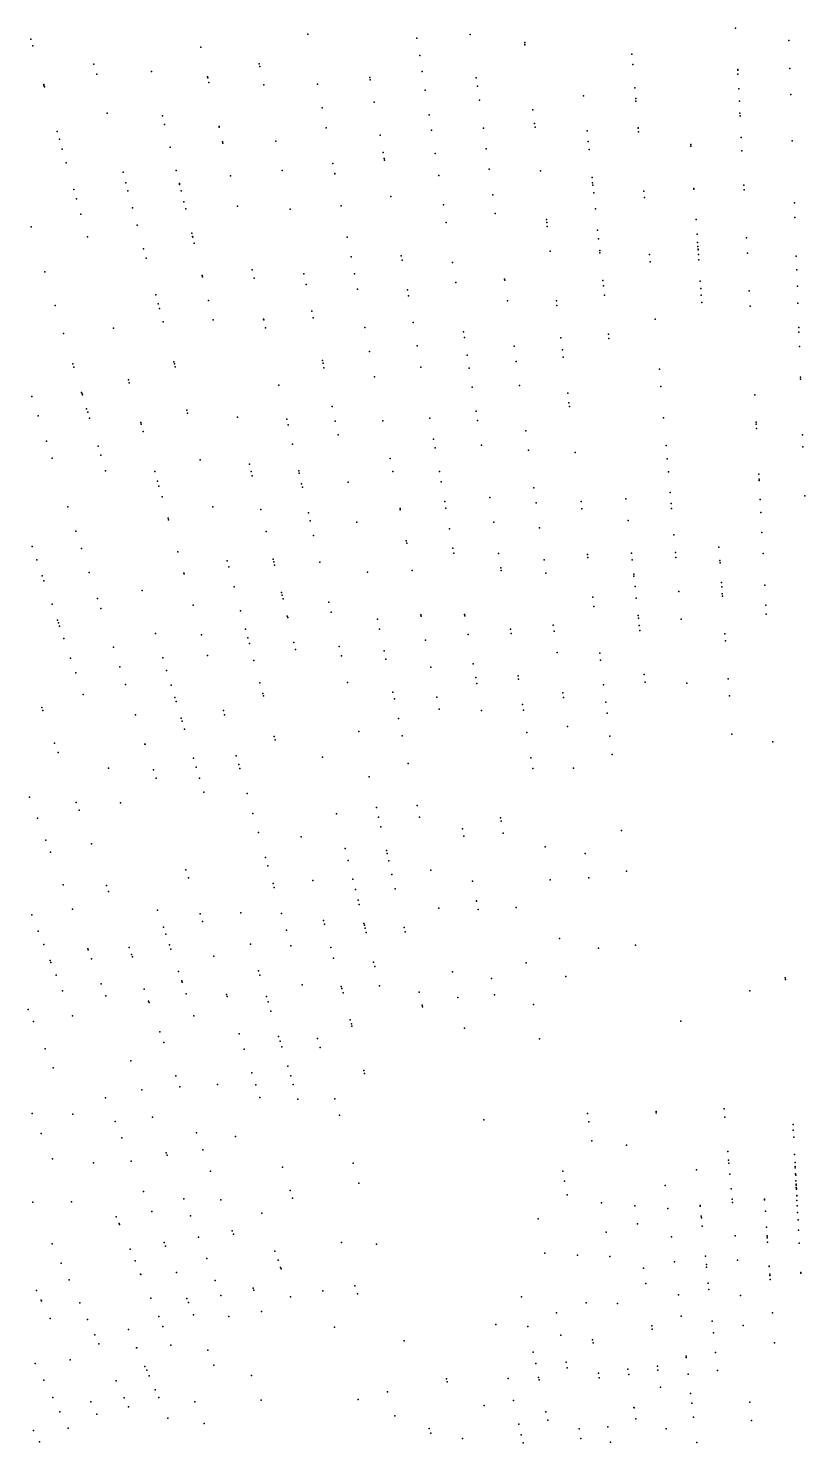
# Model space of a CAD drawing. Header units: metres. Extents: x -4327 to 4266, y -3886 to 3992.
# Drawn here: x -299 to -30.8, y 554.6 to 1043.5 of the extents above; entities that cross this region are included whole.
import ezdxf

# ---------------------------------------------------------------- set-up
doc = ezdxf.new("R2010")
doc.units = ezdxf.units.M

msp = doc.modelspace()

# ---------------------------------------------------------------- linework, layer by layer
for p in [(-202.43, 1041.41, 2430.83), (-146.34, 1041.29, 2449.32), (-54.69, 1043.47, 2486.09), (-298.13, 1039.7, 2478.26), (-297.46, 1037.38, 2440), (-239.4, 1036.97, 2453.09), (-164.73, 1040.08, 2467.71), (-127.52, 1038.54, 2459.42), (-127.44, 1037.88, 2484.14), (-127.42, 1037.76, 2439.1), (-36.29, 1039.21, 2466.52), (-163.77, 1034.03, 2449.66), (-90.51, 1034.54, 2467.09), (-276.29, 1031.12, 2445.95), (-275.34, 1027.58, 2433.91), (-256.43, 1028.48, 2476.44), (-237.04, 1026.71, 2488.07), (-219.19, 1031.23, 2433.71), (-219, 1030.29, 2464.61), (-162.91, 1028.57, 2470.21), (-90.2, 1031, 2469.94), (-53.94, 1029.18, 2459.56), (-53.93, 1029.03, 2493.47), (-53.85, 1027.56, 2474.6), (-35.95, 1029.59, 2466.22), (-293.63, 1024.02, 2466.53), (-293.55, 1023.74, 2465.84), (-293.41, 1023.23, 2483.22), (-236.96, 1026.37, 2472.19), (-236.57, 1024.71, 2479.44), (-217.65, 1023.95, 2460.57), (-199.08, 1024.18, 2482.4), (-180.99, 1026.45, 2479.87), (-180.85, 1025.64, 2462.85), (-161.89, 1022.1, 2477.29), (-144.24, 1026.35, 2443.53), (-143.83, 1023.44, 2477.86), (-89.5, 1022.93, 2477.1), (-53.59, 1022.54, 2477.76), (-179.5, 1017.98, 2466.94), (-143.16, 1018.65, 2481.49), (-107.22, 1020.17, 2474.56), (-89.17, 1019.21, 2471.89), (-89.09, 1018.26, 2454.42), (-53.36, 1018.25, 2467.36), (-35.64, 1020.57, 2463.48), (-271.73, 1014.11, 2471.5), (-252.61, 1013.18, 2473.09), (-197.49, 1016.01, 2466.37), (-160.53, 1013.53, 2479.28), (-124.66, 1015.29, 2467.63), (-53.15, 1014.15, 2453.64), (-53.1, 1013.25, 2470.51), (-288.99, 1007.82, 2471.84), (-251.87, 1010.2, 2484.69), (-233.07, 1009.53, 2465.12), (-233, 1009.24, 2464.43), (-196.13, 1009.03, 2472.06), (-159.69, 1008.24, 2466.34), (-141.8, 1008.96, 2469.3), (-124.08, 1010.54, 2452.3), (-123.92, 1009.25, 2499.05), (-105.95, 1008.05, 2467.96), (-88.28, 1009.04, 2473.93), (-88.27, 1008.99, 2466.11), (-88.16, 1007.7, 2474.48), (-288.21, 1005.12, 2468.96), (-249.93, 1002.42, 2473.14), (-231.84, 1004.19, 2467.14), (-231.75, 1003.82, 2466.22), (-213.52, 1004.51, 2439.67), (-177.48, 1006.53, 2465.56), (-105.56, 1004.37, 2455.16), (-70.16, 1003.35, 2471.96), (-70.12, 1002.76, 2474.36), (-52.71, 1005.77, 2471.41), (-35.08, 1004.54, 2447.38), (-287.24, 1001.74, 2438.4), (-176.43, 1000.56, 2439.65), (-176.05, 998.44, 2476.24), (-175.95, 997.84, 2440.52), (-158.41, 1000.15, 2484.84), (-140.79, 1001.8, 2474.71), (-105.27, 1001.53, 2482.79), (-52.47, 1001.17, 2456.28), (-285.88, 996.98, 2479.03), (-266.26, 993.71, 2458.97), (-247.92, 994.35, 2483.63), (-229.14, 992.5, 2461.03), (-211.34, 994.28, 2482.72), (-193.74, 996.73, 2476.15), (-193.08, 993.3, 2437.29), (-193.04, 993.12, 2478.73), (-157.22, 992.63, 2462.3), (-139.81, 994.83, 2476.76), (-122.07, 994.17, 2442.61), (-283.24, 987.79, 2482.74), (-265.29, 990.07, 2480.3), (-246.79, 989.81, 2472.31), (-246.7, 989.47, 2460.01), (-104.26, 991.95, 2451.35), (-104.06, 990.11, 2458.31), (-103.97, 989.21, 2463.8), (-69.09, 988.08, 2476.79), (-69.08, 987.89, 2476.33), (-51.85, 989.27, 2465.42), (-51.76, 987.66, 2453.67), (-282.32, 984.55, 2448.13), (-264.54, 987.27, 2504.19), (-246.16, 987.29, 2473.65), (-245.22, 983.52, 2479.57), (-173.75, 985.39, 2474.61), (-138.56, 985.9, 2466.12), (-103.69, 986.59, 2476.71), (-86.37, 987.17, 2450.74), (-86.18, 985, 2449.19), (-34.33, 983.15, 2471.67), (-280.79, 979.22, 2468.84), (-262.98, 981.47, 2485.58), (-244.61, 981.1, 2461.95), (-226.7, 981.95, 2476.82), (-208.5, 980.91, 2472.36), (-190.89, 982.06, 2470.36), (-155.61, 982.48, 2475.63), (-137.66, 979.47, 2465.5), (-103.11, 981.03, 2478.41), (-34.15, 978.06, 2466.7), (-298.03, 974.82, 2497.48), (-261.36, 975.41, 2474.1), (-154.64, 976.35, 2456.3), (-120.01, 977.38, 2443.01), (-119.88, 976.38, 2459.84), (-119.71, 974.99, 2483.81), (-102.34, 973.7, 2436.66), (-68.34, 977.38, 2481.32), (-278.56, 971.45, 2472.16), (-242.52, 972.7, 2467.65), (-242.24, 971.56, 2480.26), (-242.18, 971.32, 2445.01), (-241.65, 969.2, 2462.63), (-188.79, 971.24, 2462.41), (-102.03, 970.72, 2444.59), (-67.99, 972.28, 2472.32), (-67.79, 969.42, 2453.29), (-67.69, 968, 2453.59), (-50.89, 971.08, 2474.54), (-259.17, 967.22, 2476.47), (-258.31, 964.03, 2479.96), (-187.48, 964.49, 2453.04), (-170.13, 964.85, 2477.3), (-169.86, 963.35, 2457.73), (-118.67, 966.5, 2462.19), (-101.6, 966.63, 2473.38), (-101.52, 965.9, 2459.7), (-84.46, 965.33, 2438.52), (-67.62, 967.08, 2451.26), (-67.61, 966.9, 2450.8), (-67.5, 965.31, 2486.33), (-67.37, 963.48, 2473.63), (-50.61, 965.72, 2453.01), (-33.69, 964.66, 2452.38), (-293.29, 959.29, 2480.87), (-221.64, 960.04, 2483.43), (-203.76, 958.62, 2482.02), (-186.34, 958.65, 2457.57), (-152.45, 962.55, 2460.26), (-84.23, 962.79, 2459.42), (-33.53, 960.04, 2456.34), (-238.86, 958.03, 2445.72), (-238.75, 957.58, 2456.14), (-220.96, 957.09, 2440.76), (-202.99, 954.97, 2449.07), (-185.31, 953.33, 2479.33), (-151.35, 955.59, 2454.18), (-134.46, 956.72, 2450.69), (-134.42, 956.43, 2473.63), (-100.52, 956.34, 2478.76), (-100.32, 954.44, 2442.2), (-66.86, 956.08, 2462.57), (-66.68, 953.56, 2444.23), (-33.33, 954.34, 2485.63), (-254.92, 951.38, 2451.27), (-236.71, 949.41, 2450.63), (-168.05, 953.05, 2486.57), (-167.69, 951, 2489.25), (-133.41, 949.25, 2459.02), (-116.55, 949.24, 2485.34), (-99.98, 951.22, 2481.56), (-66.52, 951.29, 2438.41), (-66.34, 948.74, 2479.62), (-49.93, 952.72, 2467.22), (-33.12, 948.48, 2450.38), (-289.74, 947.7, 2474.16), (-254.07, 948.22, 2470.35), (-253.66, 946.67, 2486.04), (-201.03, 945.76, 2468.39), (-116.36, 947.67, 2453.25), (-49.65, 947.44, 2441.65), (-269.5, 939.87, 2476.21), (-252.4, 941.97, 2454.09), (-235.06, 942.76, 2433.45), (-217.7, 942.95, 2490.59), (-217.65, 942.76, 2442.6), (-217, 939.92, 2470.6), (-200.53, 943.4, 2474.16), (-182.73, 940.07, 2456.69), (-166.06, 941.8, 2457.21), (-148.66, 938.58, 2493.83), (-82.5, 942.93, 2443.85), (-32.83, 940.04, 2480.66), (-286.79, 938.04, 2476.3), (-164.64, 933.7, 2471.91), (-148.35, 936.64, 2444.5), (-114.99, 936.51, 2460.01), (-98.56, 937.71, 2478.46), (-98.41, 936.31, 2470.7), (-32.77, 938.5, 2493), (-181.11, 931.73, 2458.64), (-147.38, 930.51, 2496.93), (-131.2, 933.56, 2461.92), (-114.48, 932.39, 2473.37), (-114.17, 929.86, 2478.88), (-32.6, 933.51, 2447.3), (-283.56, 927.47, 2456.21), (-283.2, 926.31, 2476.83), (-248.72, 928.23, 2477.13), (-248.52, 927.47, 2459.19), (-248.24, 926.44, 2460.42), (-197.38, 928.6, 2455.09), (-197.18, 927.68, 2488.93), (-196.84, 926.07, 2460.38), (-163.35, 926.39, 2460.57), (-146.66, 926, 2464.44), (-130.47, 928.34, 2448.15), (-80.98, 925.63, 2491.37), (-264.37, 921.97, 2460.42), (-264.08, 920.96, 2489.78), (-212.43, 920.14, 2462.11), (-179.42, 923.02, 2443.58), (-145.63, 919.45, 2479.51), (-129.3, 920.01, 2462.31), (-80.46, 919.69, 2491.99), (-32.23, 922.88, 2480.16), (-32.2, 922.18, 2486.56), (-297.71, 916.26, 2487.45), (-280.55, 917.63, 2445.75), (-280.41, 917.16, 2488.32), (-280.29, 916.79, 2447.44), (-112.64, 917.39, 2449.68), (-48.05, 916.77, 2494.7), (-295.54, 909.57, 2477.3), (-278.82, 911.97, 2490.41), (-278.46, 910.79, 2463.02), (-244.25, 911.54, 2448.43), (-243.97, 910.51, 2449.64), (-194.02, 912.79, 2448.98), (-144.31, 911.13, 2453.03), (-112.23, 914.08, 2498.42), (-112.08, 912.79, 2465.84), (-277.83, 908.75, 2493.83), (-260.14, 907.2, 2480.8), (-259.98, 906.67, 2495.71), (-226.66, 909.09, 2491.4), (-209.7, 908.33, 2483.02), (-209.26, 906.4, 2498.44), (-192.93, 907.67, 2467.54), (-176.46, 907.8, 2500.46), (-160.23, 908.72, 2499.09), (-143.8, 907.93, 2485.46), (-79.52, 908.88, 2483.47), (-47.55, 907.3, 2485.66), (-47.52, 906.71, 2471.5), (-47.43, 905.11, 2488.06), (-292.67, 900.76, 2473.36), (-259.26, 904.15, 2456.32), (-207.73, 899.78, 2480.16), (-191.93, 902.95, 2466.94), (-158.96, 901.52, 2466.87), (-127.09, 904.32, 2456.77), (-31.53, 902.92, 2459.3), (-290.76, 894.88, 2469.3), (-274.85, 899, 2479.25), (-273.9, 895.9, 2458.56), (-173.93, 894.78, 2464.59), (-158.44, 898.53, 2466.93), (-142.45, 899.38, 2487.04), (-126.16, 897.64, 2475.77), (-110.11, 896.81, 2488.81), (-78.68, 899.32, 2478.19), (-78.27, 894.63, 2465.27), (-31.39, 898.87, 2469.03), (-272.26, 890.51, 2459.89), (-255.28, 890.27, 2487.43), (-239.65, 894.38, 2482.71), (-222.61, 892.83, 2483.78), (-221.97, 890.27, 2497.55), (-205.58, 890.48, 2487.69), (-205.41, 889.72, 2473.06), (-173.05, 890.27, 2485.45), (-156.99, 890.32, 2485.97), (-77.88, 890.2, 2469.81), (-254.35, 887.01, 2453.73), (-253.83, 885.22, 2465.1), (-221.6, 888.78, 2497.58), (-204.56, 886.05, 2466.99), (-204.29, 884.88, 2476.22), (-188.45, 886.61, 2459.01), (-156.36, 886.77, 2459.34), (-46.61, 889.41, 2461.59), (-46.52, 887.63, 2494.89), (-46.49, 887.15, 2463.73), (-252.78, 881.55, 2492.12), (-155.15, 879.91, 2461.08), (-139.59, 881.34, 2466.29), (-124.33, 884.67, 2490.36), (-108.04, 879.91, 2484.05), (-92.58, 880.83, 2468.95), (-77.25, 882.98, 2479.33), (-46.15, 880.6, 2466.62), (-30.8, 881.94, 2464.25), (-285.31, 878.1, 2492.22), (-235.28, 878.07, 2470.3), (-218.69, 877.12, 2489.99), (-202.24, 876, 2480.61), (-170.56, 877.46, 2483.27), (-170.48, 877.07, 2461.08), (-154.75, 877.63, 2484.24), (-123.6, 879.48, 2467.27), (-107.73, 877.4, 2464.24), (-76.93, 879.29, 2468.97), (-76.77, 877.51, 2451.29), (-45.91, 876.1, 2441.41), (-250.65, 874.12, 2496.28), (-250.51, 873.63, 2457.32), (-201.59, 873.2, 2460.11), (-185.51, 872.76, 2453.55), (-153.49, 870.5, 2447.26), (-138.23, 872.77, 2480.29), (-122.38, 870.79, 2494.02), (-91.8, 873.38, 2469.23), (-282.56, 869.63, 2464.06), (-216.82, 869.61, 2472.85), (-200.44, 868.21, 2462.76), (-168.4, 866.33, 2481.48), (-168.24, 865.5, 2453.64), (-75.98, 868.4, 2468.08), (-45.55, 869.24, 2430.59), (-297.61, 864.34, 2484.14), (-280.63, 863.69, 2488.74), (-247.34, 862.58, 2480.16), (-152.32, 863.84, 2449.42), (-152.01, 862.1, 2474.2), (-136.51, 861.91, 2445.2), (-105.79, 861.62, 2483.66), (-105.67, 860.59, 2459.12), (-90.61, 862.06, 2449.93), (-75.44, 862.33, 2459.36), (-75.29, 860.52, 2449.93), (-60.43, 864.2, 2474.22), (-45.17, 861.97, 2418.59), (-296.02, 859.71, 2475.02), (-230.27, 859.39, 2463.25), (-229.73, 857.37, 2482.86), (-214.43, 860.03, 2475.08), (-214.2, 859.11, 2459.75), (-213.92, 857.97, 2481.94), (-198.3, 858.95, 2457.42), (-181.83, 855.46, 2471.84), (-166.42, 856.13, 2482.24), (-135.73, 856.98, 2473.75), (-135.59, 856.05, 2475.4), (-120.83, 859.78, 2445.45), (-90.37, 859.77, 2495.23), (-60.11, 859.58, 2461.01), (-60.05, 858.74, 2497.83), (-294.14, 854.23, 2467.56), (-293.56, 852.56, 2492.15), (-277.92, 855.36, 2452.28), (-245.22, 855.19, 2480.01), (-245.15, 854.93, 2449.8), (-120.19, 855.2, 2475.16), (-89.84, 854.78, 2463.36), (-89.77, 854.09, 2452.75), (-59.57, 851.95, 2465), (-44.6, 850.96, 2485.75), (-275.02, 846.42, 2468.2), (-259.6, 849.11, 2496.56), (-227.87, 850.43, 2497.08), (-211.56, 848.53, 2463.11), (-211.31, 847.52, 2473.03), (-210.99, 846.25, 2448.03), (-103.98, 846.85, 2480.09), (-89.39, 850.53, 2464.06), (-88.97, 846.51, 2487.4), (-74.27, 848.86, 2455.08), (-59.47, 850.45, 2464.99), (-59.3, 848.03, 2479.84), (-59.24, 847.21, 2499.66), (-290.77, 844.45, 2476.9), (-273.88, 842.91, 2449.6), (-242.04, 844.08, 2452.01), (-225.65, 842.14, 2477.05), (-195.12, 845.14, 2464.31), (-194.32, 841.71, 2493.34), (-148.26, 840.82, 2451.32), (-103.59, 843.65, 2475.12), (-44.24, 844.12, 2461.4), (-44.08, 841.04, 2388.63), (-288.86, 838.9, 2494.67), (-288.53, 837.94, 2453.61), (-288.15, 836.85, 2458.8), (-209.52, 840.34, 2447.8), (-209.38, 839.8, 2467.61), (-178.4, 839.31, 2489.79), (-163.43, 840.75, 2472.08), (-163.33, 840.24, 2448.97), (-148.19, 840.41, 2480.56), (-117.66, 837.21, 2453.15), (-88.34, 840.53, 2456.69), (-88.25, 839.6, 2458.33), (-87.99, 837.12, 2504.33), (-73.43, 839.26, 2466.33), (-286.68, 832.56, 2475.83), (-255.07, 834.28, 2482.95), (-239.11, 833.88, 2447.57), (-223.95, 835.78, 2488.62), (-223.16, 832.84, 2449.69), (-207.24, 831.18, 2450.86), (-177.67, 835.86, 2453.44), (-161.72, 831.98, 2481.24), (-147.04, 833.93, 2501.3), (-132.37, 835.75, 2455.28), (-132.15, 834.35, 2464.23), (-117.37, 835.14, 2495.6), (-87.79, 835.31, 2489.9), (-58.33, 834.15, 2417.73), (-58.16, 831.76, 2419.35), (-269.56, 829.63, 2461.23), (-237.04, 826.65, 2486.49), (-222.62, 830.83, 2504.67), (-206.65, 828.83, 2452.5), (-191.59, 829.86, 2453.9), (-190.83, 826.55, 2487.85), (-176.07, 828.34, 2483.59), (-116.33, 827.76, 2469.09), (-101.6, 827.5, 2503.05), (-284.35, 825.83, 2464.3), (-267.34, 822.78, 2475.17), (-252.5, 825.9, 2470.92), (-251.18, 821.56, 2470.91), (-221.04, 824.94, 2452.03), (-175.46, 825.45, 2483.8), (-159.92, 822.72, 2471.24), (-145.26, 823.83, 2470.99), (-101.31, 825.13, 2455.6), (-282.61, 820.77, 2453.46), (-265.35, 816.66, 2456.76), (-249.6, 816.42, 2485.99), (-218.98, 817.24, 2494.68), (-188.7, 817.37, 2482.34), (-144.42, 819.05, 2465.5), (-144.06, 817.01, 2490.72), (-129.82, 819.63, 2460.06), (-129.64, 818.49, 2510.78), (-100.26, 816.52, 2474.33), (-86.2, 820.13, 2493.95), (-85.92, 817.52, 2472.43), (-71.49, 817.16, 2436.1), (-57.25, 818.67, 2393.99), (-280, 813.17, 2456.29), (-248.31, 812.19, 2460.02), (-218.01, 813.62, 2470.34), (-217.77, 812.71, 2471.98), (-173.02, 813.99, 2475.89), (-172.54, 811.74, 2477.98), (-157.9, 812.34, 2457.67), (-114.37, 813.79, 2467.24), (-114.15, 812.23, 2462.49), (-56.83, 812.73, 2393.65), (-294.35, 808.71, 2488.38), (-293.97, 807.68, 2459.12), (-247.87, 810.75, 2460.01), (-231.59, 807.65, 2459.71), (-157.09, 808.16, 2458.3), (-142.43, 807.75, 2462.49), (-128.25, 809.75, 2511.58), (-127.95, 807.82, 2473.54), (-99.52, 810.52, 2478.7), (-99.06, 806.8, 2480.98), (-261.96, 806.23, 2459.77), (-246.14, 805.1, 2477.89), (-245.8, 803.96, 2501.25), (-231.18, 806.21, 2499.81), (-171.1, 804.98, 2475.28), (-112.74, 802.22, 2477.15), (-244.98, 801.3, 2483.98), (-214.02, 798.74, 2460.25), (-213.72, 797.6, 2461.17), (-184.79, 800.42, 2461.81), (-169.82, 798.96, 2465.73), (-126.73, 800.14, 2486.35), (-98.09, 798.88, 2465.71), (-55.91, 799.54, 2346.39), (-41.76, 796.87, 2247.55), (-289.88, 796.44, 2481.24), (-288.71, 793.23, 2484.51), (-258.67, 796.11, 2468.17), (-258.66, 796.07, 2490.34), (-227.13, 792.08, 2473.88), (-97.31, 792.54, 2464.37), (-271.24, 787.74, 2474.25), (-255.78, 787.21, 2467.1), (-241.91, 791.26, 2470.63), (-240.96, 788.15, 2465.39), (-226.26, 789.06, 2487.04), (-225.87, 787.69, 2505.66), (-197.34, 791.51, 2498.98), (-167.78, 789.36, 2467.64), (-125.34, 791.36, 2468.21), (-124.76, 787.7, 2489.11), (-110.71, 787.71, 2468.76), (-254.82, 784.26, 2480.26), (-239.8, 784.35, 2475.94), (-181.19, 784.82, 2472.09), (-298.54, 777.72, 2482.98), (-238.3, 779.44, 2469.47), (-223.38, 779.02, 2464.42), (-282.41, 775.93, 2456.69), (-281.44, 773.26, 2475.04), (-267.14, 775.82, 2467.92), (-178.72, 774.13, 2470.39), (-164.7, 774.85, 2458.53), (-295.75, 770.46, 2473.19), (-221.39, 772.09, 2492.8), (-192.46, 771.93, 2473.72), (-177.97, 770.88, 2478.54), (-177.2, 767.52, 2486.46), (-163.84, 770.79, 2464.06), (-135.88, 770.62, 2474.73), (-135.67, 769.44, 2480.35), (-292.86, 762.92, 2466.92), (-219.51, 765.53, 2462.42), (-204.71, 764, 2487.27), (-149.05, 766.81, 2479.88), (-148.56, 764.29, 2467.05), (-134.94, 765.3, 2476.43), (-94.09, 766.26, 2469.64), (-291.27, 758.79, 2467.07), (-277.19, 761.57, 2473.62), (-189.5, 760.05, 2467.92), (-175.3, 759.29, 2464.48), (-175.06, 758.28, 2470.58), (-120.46, 760.59, 2472.87), (-106.57, 758.3, 2463.74), (-217.02, 756.85, 2466.64), (-216.22, 754.05, 2466.78), (-188.45, 755.83, 2487.12), (-174.47, 755.73, 2471.66), (-244.53, 752.6, 2497.9), (-243.63, 749.83, 2469.97), (-200.68, 748.96, 2475.66), (-186.86, 749.45, 2470.84), (-173.38, 750.99, 2460.87), (-159.95, 752.5, 2446.91), (-145.53, 748.68, 2463.38), (-118.66, 749.2, 2473.82), (-105.39, 749.92, 2450.66), (-92.35, 752.16, 2452.33), (-286.94, 747.5, 2466.55), (-271.97, 747.24, 2500.61), (-271.22, 745.18, 2461.15), (-214.45, 747.87, 2469.86), (-214.05, 746.5, 2470.05), (-185.97, 745.88, 2473.29), (-172.24, 746.04, 2468.22), (-283.67, 738.98, 2489.17), (-254.37, 738.73, 2470.92), (-185.03, 742.1, 2475.02), (-184.67, 740.66, 2484.64), (-157.16, 739.39, 2474.88), (-144.21, 741.92, 2450.6), (-144.19, 741.81, 2474.17), (-143.63, 738.93, 2483.94), (-130.42, 739.65, 2473.49), (-297.78, 737.02, 2476.29), (-239.6, 737.42, 2480.38), (-238.75, 734.8, 2462.12), (-225.57, 737.82, 2496.76), (-211.47, 737.5, 2473.23), (-196.96, 735.08, 2472.27), (-196.64, 733.89, 2502.19), (-183.03, 734.09, 2477.04), (-182.89, 733.52, 2465.45), (-295.52, 731.43, 2471.4), (-252.33, 732.82, 2488.86), (-251.48, 730.34, 2485.23), (-209.84, 731.82, 2473.23), (-182.62, 732.43, 2476.25), (-182.26, 731.01, 2471.47), (-169.15, 732.66, 2476.36), (-168.81, 731.18, 2515.71), (-115.44, 728.86, 2449.51), (-293.64, 726.78, 2474.31), (-278.44, 725.35, 2475.96), (-278.3, 725, 2474.76), (-264.14, 725.73, 2494.43), (-250.24, 726.75, 2477.77), (-249.71, 725.22, 2467.8), (-222.25, 726.93, 2479.08), (-208.28, 726.35, 2473.93), (-194.48, 725.82, 2474.68), (-101.98, 725.59, 2436.98), (-89.21, 726.55, 2434.59), (-291.45, 721.35, 2469.86), (-291.14, 720.59, 2471.96), (-277.09, 721.83, 2482.9), (-263.3, 723.42, 2467.44), (-262.99, 722.57, 2474.01), (-234.85, 722.8, 2478.6), (-193.5, 722.13, 2466.96), (-179.69, 720.71, 2465.54), (-179.33, 719.23, 2475.14), (-127.04, 720.47, 2477.23), (-289.4, 716.28, 2476.03), (-247.06, 717.52, 2479.73), (-245.93, 714.24, 2473.21), (-245.77, 713.76, 2471.54), (-219.43, 717.74, 2481.48), (-218.95, 716.17, 2480.93), (-152.49, 717.4, 2483.46), (-139.01, 715.13, 2481.78), (-113.36, 715.71, 2473.54), (-37.49, 715.35, 2089.63), (-37.46, 714.78, 2091.68), (-287.18, 710.8, 2471.32), (-273.77, 713.21, 2467.44), (-272.19, 709.08, 2481.88), (-258.94, 711.42, 2478.71), (-244.4, 709.8, 2472.29), (-230.56, 709.59, 2481.51), (-230.33, 708.87, 2469.21), (-216.7, 708.81, 2484.81), (-204.42, 712.9, 2491.2), (-190.87, 712.35, 2472.35), (-190.69, 711.66, 2469.96), (-190.26, 710.08, 2489.22), (-177.67, 712.58, 2457.1), (-164, 710.36, 2444.08), (-137.89, 709.4, 2481.93), (-49.71, 710.83, 2108.6), (-298.97, 704.33, 2480.94), (-257.41, 707.24, 2473.79), (-257.24, 706.76, 2472.12), (-216.16, 707.03, 2478.58), (-162.95, 705.8, 2467.63), (-162.84, 705.32, 2486.01), (-150.61, 708.56, 2482.73), (-124.51, 706.13, 2477.58), (-297.21, 700.19, 2480.75), (-283.69, 702.15, 2479.43), (-241.79, 702.21, 2474.97), (-215.18, 703.83, 2477.23), (-187.76, 700.74, 2481.38), (-187.39, 699.36, 2481.53), (-73.61, 700.32, 2256.95), (-253.57, 696.68, 2475.62), (-226.12, 695.92, 2472.76), (-212.5, 695.07, 2476.03), (-199.09, 694.3, 2475.53), (-187.18, 698.57, 2488.8), (-148.35, 697.95, 2485.87), (-122.41, 694.21, 2440.74), (-293.19, 690.71, 2476.05), (-252.21, 692.93, 2491.93), (-224.39, 690.6, 2488.73), (-212.01, 693.47, 2485.37), (-211.42, 691.51, 2493.52), (-198.2, 691.21, 2505.09), (-263.55, 686.58, 2475.31), (-209.36, 684.79, 2489.56), (-290.41, 684.16, 2476.89), (-248.02, 681.42, 2485.37), (-221.75, 682.49, 2484.7), (-208.34, 681.44, 2482.5), (-183.07, 683.24, 2464.24), (-182.8, 682.24, 2460.64), (-259.7, 676.55, 2478.74), (-246.64, 677.63, 2481.6), (-233.62, 678.48, 2489.65), (-220.38, 678.27, 2479.47), (-207.43, 678.46, 2481.84), (-272.25, 673.85, 2490.89), (-218.96, 673.9, 2483.91), (-205.87, 673.36, 2468.28), (-193.13, 673.51, 2486.93), (-58.62, 670, 2091.26), (-297.59, 668.39, 2482.43), (-283.63, 668.19, 2492.97), (-268.94, 665.65, 2480.7), (-256.11, 667.2, 2479.56), (-191.48, 667.79, 2481.34), (-141.61, 666.23, 2265.32), (-105.86, 668.39, 2084.66), (-105.41, 665.55, 2087.43), (-82.15, 669.06, 2092.08), (-82.1, 668.63, 2079.09), (-58.37, 667.19, 2102.14), (-294.53, 661.52, 2476.82), (-266.67, 660.03, 2490.25), (-240.84, 661.7, 2463.33), (-227.41, 660.43, 2479.23), (-34.83, 664.58, 2084.86), (-34.73, 662.61, 2090.48), (-34.6, 660.25, 2090.96), (-238.71, 655.86, 2456.78), (-104.37, 658.95, 2086.17), (-92.4, 657.43, 2079.86), (-57.33, 655.27, 2076.3), (-290.62, 652.75, 2479.08), (-276.47, 651.32, 2485.5), (-263.42, 651.99, 2470.11), (-251.38, 654.88, 2484.63), (-251.04, 653.99, 2486.45), (-186.74, 651.25, 2461.21), (-57.07, 652.32, 2098.72), (-56.98, 651.28, 2095.38), (-34.29, 654.26, 2091.8), (-34.14, 651.46, 2090.84), (-34.07, 650.15, -47.13), (-236.02, 648.47, 2485.74), (-211.15, 649.85, 2415.2), (-114.35, 648.51, 2086.55), (-68.21, 648.95, 2107.55), (-56.64, 647.44, 2079.04), (-34.04, 649.62, 2080.94), (-33.94, 647.55, -86.99), (-33.93, 647.47, 2070.09), (-33.91, 647.13, 2080.94), (-259.17, 641.48, 2460.84), (-208.52, 641.76, 2477.76), (-184.75, 644.29, 2461.11), (-113.73, 644.98, 2091.09), (-79.02, 643.59, 2074.26), (-56.2, 642.38, 2098.93), (-33.81, 645.16, -56.34), (-33.75, 644.01, -58.02), (-33.73, 643.64, -56.57), (-33.69, 642.81, -78.86), (-33.67, 642.52, -83.1), (-33.67, 642.44, -73.47), (-33.66, 642.23, -83.42), (-297.37, 637.72, 2466.6), (-284, 637.88, 2462.94), (-245.27, 638.95, 2454.88), (-232.42, 638.57, 2432.36), (-207.69, 639.19, 2478.49), (-112.9, 640.29, 2087.86), (-100.98, 637.58, 2080.93), (-89.46, 636.51, 2076.02), (-78.04, 635.62, 2088.52), (-66.91, 636.65, 2112.38), (-66.89, 636.37, 2078.75), (-55.88, 638.76, 2083.05), (-55.79, 637.63, 2083.4), (-44.67, 638.79, 2104.75), (-44.65, 638.57, 2091.74), (-33.55, 640.09, 2074.22), (-33.54, 639.92, -75.67), (-33.46, 638.37, 2072.66), (-33.36, 636.55, -54.54), (-268.57, 632.72, 2465.48), (-256.36, 634.5, 2465.02), (-242.99, 633.01, 2457.94), (-218.27, 633.92, 2420.1), (-122.85, 632, 2112.05), (-66.52, 632.88, 2095.77), (-66.46, 632.33, 2102.2), (-44.38, 634.63, 2103.4), (-33.24, 634.21, -52.6), (-33.1, 631.61, -50.64), (-267.57, 630.35, 2471.9), (-267.47, 630.11, 2486.76), (-228.54, 627.91, 2474.88), (-228.1, 626.69, 2448.81), (-99.37, 627.37, 2079.66), (-88.57, 630.24, 2075.62), (-76.83, 625.74, 2105.12), (-66.16, 629.46, 2080.35), (-54.78, 626.09, 2086.14), (-43.99, 629.1, 2093.32), (-43.78, 626.13, 2079.33), (-43.77, 626.01, 2083.03), (-32.92, 628.14, 2100.33), (-290.68, 623.35, 2482.74), (-263.83, 621.55, 2490.07), (-252.03, 623.79, 2475.71), (-251.54, 622.58, 2492.38), (-240.17, 625.67, 2471.5), (-190.74, 623.89, 2469.79), (-178.73, 623.31, 2443.94), (-43.74, 625.47, 2097.8), (-43.63, 623.94, 2080.26), (-32.68, 623.57, 2097.53), (-287.59, 616.74, 2482.68), (-262.11, 617.5, 2489.97), (-237.34, 618.29, 2496.14), (-213.76, 620.79, 2463.77), (-212.69, 617.69, 2495.15), (-120.54, 620.12, 2101.08), (-109.22, 619.41, 2083.64), (-98.05, 619.05, 2084.56), (-75.78, 617.15, 2092.84), (-65.07, 619.08, 2082.71), (-64.77, 616.25, 2081.47), (-54.05, 617.78, 2095.67), (-260.16, 612.89, 2471.38), (-260.09, 612.73, 2460.04), (-247.83, 613.41, 2477.18), (-211.82, 615.17, 2484.99), (-211.66, 614.7, 2494.16), (-86.43, 614.96, 2081.85), (-64.67, 615.34, 2082.53), (-43.05, 615.66, 2081.43), (-43.04, 615.52, 2080.95), (-42.86, 612.89, 2088.77), (-42.83, 612.47, 2083.16), (-42.73, 611.05, 2086.7), (-32.15, 613.42, 2101.05), (-32.14, 613.18, 2091.74), (-296.17, 607.23, 2464.84), (-284.88, 610.94, 2480.54), (-234.44, 610.73, 2481.99), (-221.31, 608.03, 2476.88), (-221.06, 607.35, 2479.65), (-197.28, 607.17, 2460.27), (-186.13, 608.82, 2470.02), (-85.69, 609.69, 2114.44), (-85.68, 609.68, 2105.85), (-64.09, 609.76, 2101.38), (-63.86, 607.6, 2093.94), (-294.54, 603.9, 2467.14), (-294.45, 603.72, 2466.42), (-281.15, 602.93, 2485.51), (-256.64, 604.61, 2464.73), (-244.23, 604.48, 2457.23), (-243.67, 603.11, 2473.4), (-232.42, 605.48, 2428.39), (-208.35, 605.1, 2494.21), (-185.31, 606.12, 2470.23), (-128.61, 605.05, 2098.74), (-106.32, 602.95, 2089.92), (-95.46, 602.73, 2091.54), (-74.37, 605.72, 2087.37), (-52.98, 605.51, 2091.73), (-291.46, 597.59, 2489.49), (-278.51, 597.26, 2467.51), (-253.94, 598.25, 2460.36), (-241.95, 598.85, 2439.7), (-229.67, 598.3, 2447.74), (-218.37, 599.98, 2499.75), (-116.53, 599.49, 2097.4), (-73.47, 598.39, 2096.02), (-62.71, 596.69, 2094.51), (-41.93, 599.56, 2076.78), (-276.01, 591.9, 2477.88), (-264.34, 593.71, 2487.76), (-252.5, 594.86, 2501.63), (-193.17, 594.53, 2447.43), (-137.48, 595.51, 2111.84), (-126.43, 594.79, 2084.1), (-115.04, 591.84, 2091.85), (-83.63, 595.09, 2097.88), (-83.47, 593.9, 2089.38), (-62.29, 592.65, 2080.33), (-52.07, 595.18, 2090.03), (-274.56, 588.8, 2481.36), (-261.56, 587.47, 2478.17), (-261.53, 587.41, 2477.93), (-249.74, 588.36, 2496.73), (-169.15, 589.88, 2328.24), (-104.06, 590.15, 2087.7), (-103.88, 589.12, 2075.51), (-41.2, 589.19, 2070.4), (-296.57, 582.05, 2489.47), (-284.5, 583.31, 2473.27), (-236.99, 586.58, 2427.15), (-124.56, 585.99, 2091.39), (-123.72, 582.05, 2081.62), (-113.22, 582.47, 2080.02), (-71.77, 584.55, 2094.79), (-71.72, 584.08, 2075.7), (-61.57, 585.77, 2090.61), (-258.69, 581.02, 2495.73), (-258.08, 579.67, 2495.6), (-257.25, 577.79, 2470.58), (-234.91, 581.41, 2449.51), (-221.82, 577.87, 2473.99), (-133.18, 576.85, 2079.62), (-122.69, 577.23, 2085.88), (-112.84, 580.51, 2081.63), (-102.03, 578.63, 2081.15), (-101.75, 577.04, 2066.8), (-91.86, 580.01, 2084.36), (-91.58, 578.23, 2091.09), (-81.67, 581.14, 2091.74), (-81.47, 579.66, 2082.03), (-71.01, 578.35, 2094.46), (-60.92, 579.59, 2072.88), (-293.59, 576.2, 2486.53), (-268.59, 576, 2460.24), (-255.1, 572.97, 2466.76), (-174.94, 572.21, 2093.16), (-154.54, 576.77, 2088.83), (-154.25, 575.67, 2089.16), (-122.5, 576.33, 2091.34), (-80.65, 573.82, 2096.13), (-290.55, 570.23, 2477.42), (-277.39, 568.74, 2500.17), (-265.84, 570.1, 2491.06), (-253.9, 570.27, 2500.77), (-241.43, 568.77, 2430.18), (-218.54, 569.31, 2355.34), (-185.07, 569.58, 2112.5), (-141.48, 567.45, 2106.58), (-131.42, 569.25, 2104.41), (-70.19, 571.62, 2065.72), (-69.77, 568.25, 2084.3), (-49.75, 568.67, 2087.09), (-288.03, 565.29, 2472.65), (-275.31, 564.46, 2498.53), (-264.4, 567.01, 2494.75), (-250.72, 563.13, 2441.12), (-172.4, 563.88, 2084.2), (-120.16, 565.31, 2081.77), (-119.55, 562.45, 2097.87), (-89.77, 566.8, 2080.3), (-89.75, 566.67, 2071), (-89.15, 562.9, 2083.72), (-69.19, 563.48, 2084.58), (-49.2, 562.32, 2090.64), (-297.15, 558.86, 2466.84), (-285.16, 559.66, 2476.07), (-238.24, 561.25, 2420.13), (-160.46, 559.6, 2092.53), (-159.99, 557.95, 2068.87), (-129.53, 561.05, 2100.76), (-128.68, 557.38, 2087.02), (-108.74, 559.41, 2101.6), (-98.76, 560.07, 2097.26), (-78.62, 559.39, 2087.68), (-295.05, 554.91, 2466.18), (-149.02, 556.14, 2109.59), (-128.05, 554.64, 2099.19), (-108.08, 556.04, 2084.4), (-97.84, 554.88, 2100.49), (-68.11, 554.68, 2083.35)]:
    msp.add_point(p)

doc.saveas('drawing.dxf')
